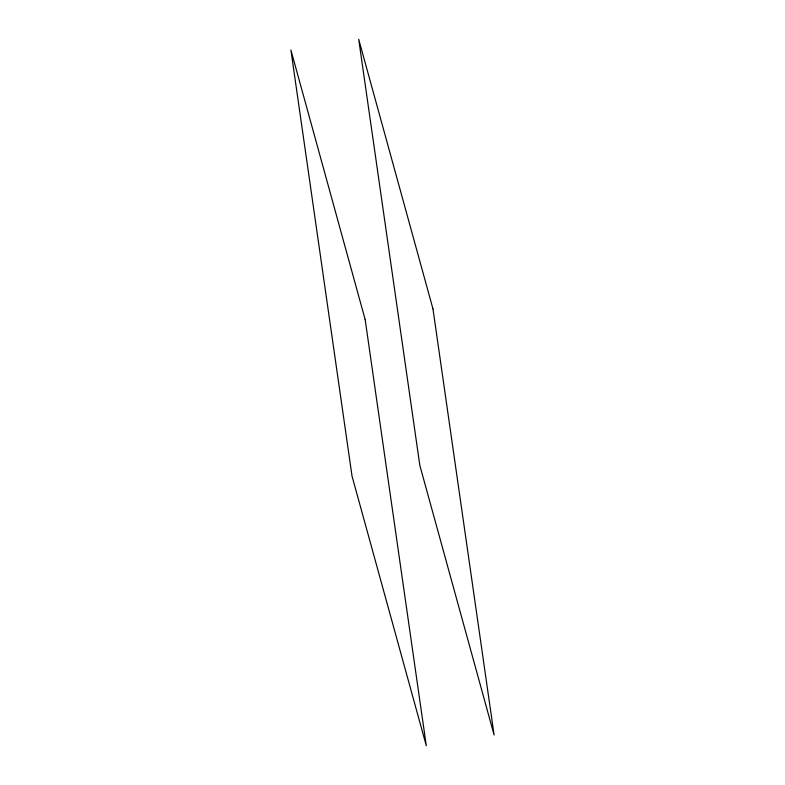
<?xml version="1.0" encoding="UTF-8"?>
<svg xmlns="http://www.w3.org/2000/svg" width="785" height="785" viewBox="0 0 785 785"><rect width="100%" height="100%" fill="white"/><g stroke="black" fill="none" stroke-linecap="round" stroke-linejoin="round"><path stroke-width="1.18" d="M432.967 308.878L358.696 39.25L419.828 465.368L494.099 734.995L432.967 308.878M365.172 319.632L290.901 50.005L352.033 476.122L426.304 745.75L365.172 319.632"/></g></svg>
